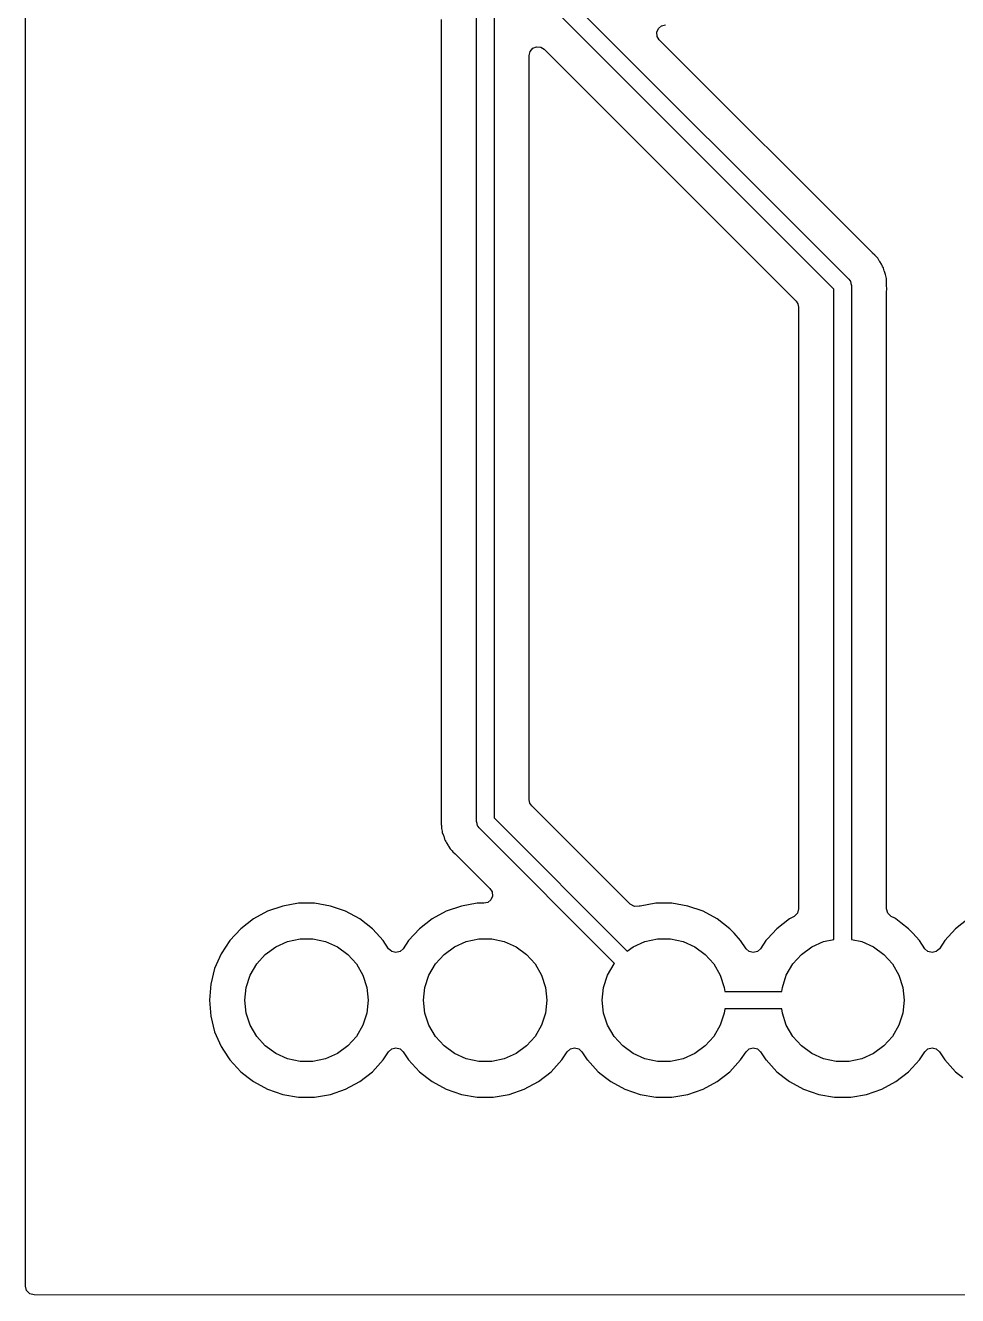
# Model space of a CAD drawing. Extents: x 79.4 to 173.9, y -124.3 to -35.
# Drawn here: x 91.27 to 104.52, y -121.71 to -103.65 of the extents above; entities that cross this region are included whole.
import ezdxf

# ---------------------------------------------------------------- set-up
doc = ezdxf.new("R2010")
doc.units = 0
doc.layers.add('BLACK', color=7, linetype='CONTINUOUS')

msp = doc.modelspace()

# ---------------------------------------------------------------- linework, layer by layer
at = {"layer": 'BLACK', "linetype": 'CONTINUOUS'}
for p, q in [((91.2705, -121.576), (91.2705, -100.847)), ((98.5076, -102.794), (102.975, -107.262)), ((102.762, -107.402), (98.3283, -102.968)), ((97.6817, -114.97), (97.6817, -103.134)), ((97.9317, -103.134), (97.9317, -114.918)), ((97.1812, -103.571), (97.1812, -114.887)), ((100.245, -103.751), (100.267, -103.698)), ((100.25, -103.809), (100.245, -103.751)), ((100.28, -103.858), (100.25, -103.809)), ((100.267, -103.698), (100.311, -103.66)), ((100.311, -103.66), (100.368, -103.647)), ((98.4458, -104.023), (98.4834, -103.979)), ((98.4834, -103.979), (98.5369, -103.957)), ((98.5369, -103.957), (98.5946, -103.962)), ((98.5946, -103.962), (98.6439, -103.992)), ((98.6439, -103.992), (100.44, -105.787)), ((103.304, -106.883), (100.28, -103.858)), ((98.4322, -104.079), (98.4458, -104.023)), ((98.4322, -114.66), (98.4322, -104.079)), ((100.44, -105.787), (102.225, -107.573)), ((103.313, -106.891), (103.304, -106.883)), ((103.346, -106.918), (103.313, -106.891)), ((103.358, -106.935), (103.346, -106.918)), ((103.371, -106.949), (103.358, -106.935)), ((103.385, -106.964), (103.371, -106.949)), ((103.407, -107.001), (103.385, -106.964)), ((103.414, -107.011), (103.407, -107.001)), ((103.439, -107.046), (103.414, -107.011)), ((103.444, -107.059), (103.439, -107.046)), ((103.447, -107.065), (103.444, -107.059)), ((103.455, -107.082), (103.447, -107.065)), ((103.465, -107.1), (103.455, -107.082)), ((103.466, -107.102), (103.465, -107.1)), ((103.478, -107.142), (103.466, -107.102)), ((103.481, -107.153), (103.478, -107.142)), ((103.497, -107.193), (103.481, -107.153)), ((103.5, -107.213), (103.497, -107.193)), ((103.504, -107.232), (103.5, -107.213)), ((103.509, -107.251), (103.504, -107.232)), ((102.762, -116.646), (102.762, -107.402)), ((102.975, -107.262), (102.989, -107.279)), ((102.989, -107.279), (102.992, -107.282)), ((102.992, -107.282), (102.993, -107.285)), ((102.993, -107.285), (102.996, -107.29)), ((102.996, -107.29), (103.003, -107.32)), ((103.003, -107.32), (103.012, -107.35)), ((103.012, -107.35), (103.012, -116.646)), ((103.511, -107.291), (103.509, -107.251)), ((103.511, -107.295), (103.511, -107.291)), ((103.512, -107.307), (103.511, -107.295)), ((103.512, -107.31), (103.512, -107.307)), ((103.512, -107.311), (103.512, -107.31)), ((103.512, -107.338), (103.512, -107.311)), ((103.512, -107.342), (103.512, -107.338)), ((103.514, -107.406), (103.512, -107.342)), ((103.512, -107.433), (103.515, -107.412)), ((103.515, -107.412), (103.514, -107.406)), ((102.225, -107.573), (102.252, -107.613)), ((103.512, -116.209), (103.512, -107.433)), ((102.252, -107.613), (102.261, -107.66)), ((102.261, -107.66), (102.261, -116.209)), ((98.4417, -114.707), (98.4322, -114.66)), ((98.4686, -114.747), (98.4417, -114.707)), ((99.8669, -116.146), (98.4686, -114.747)), ((97.1812, -114.887), (97.179, -114.908)), ((97.179, -114.908), (97.1812, -114.978)), ((97.1812, -114.978), (97.1812, -114.982)), ((97.1812, -114.982), (97.1812, -115.009)), ((97.1812, -115.009), (97.1818, -115.013)), ((97.1818, -115.013), (97.1827, -115.025)), ((97.6905, -115), (97.6817, -114.97)), ((97.697, -115.03), (97.6905, -115)), ((97.9317, -114.918), (99.8252, -116.812)), ((97.1827, -115.025), (97.184, -115.069)), ((97.184, -115.069), (97.1896, -115.088)), ((97.1896, -115.088), (97.1936, -115.107)), ((97.1936, -115.107), (97.1961, -115.127)), ((97.1961, -115.127), (97.2122, -115.167)), ((97.2122, -115.167), (97.2159, -115.178)), ((97.2159, -115.178), (97.2281, -115.22)), ((97.7008, -115.035), (97.697, -115.03)), ((97.7016, -115.038), (97.7008, -115.035)), ((97.705, -115.041), (97.7016, -115.038)), ((97.7184, -115.058), (97.705, -115.041)), ((99.6459, -116.986), (97.7184, -115.058)), ((97.2281, -115.22), (97.2383, -115.238)), ((97.2383, -115.238), (97.2469, -115.255)), ((97.2469, -115.255), (97.2543, -115.274)), ((97.2543, -115.274), (97.2543, -115.274)), ((97.2543, -115.274), (97.2799, -115.309)), ((97.2799, -115.309), (97.2863, -115.319)), ((97.2863, -115.319), (97.3086, -115.356)), ((97.3086, -115.356), (97.3086, -115.356)), ((97.3086, -115.356), (97.3086, -115.356)), ((97.3086, -115.356), (97.3227, -115.371)), ((97.3227, -115.371), (97.3354, -115.385)), ((97.3354, -115.385), (97.3472, -115.402)), ((97.3472, -115.402), (97.3808, -115.429)), ((97.3808, -115.429), (97.3894, -115.437)), ((97.3894, -115.437), (97.8737, -115.922)), ((97.8863, -116.082), (97.8423, -116.12)), ((97.8737, -115.922), (97.9039, -115.971)), ((97.9085, -116.029), (97.8863, -116.082)), ((97.9039, -115.971), (97.9085, -116.029)), ((94.7118, -116.245), (94.5111, -116.353)), ((94.9276, -116.171), (94.7118, -116.245)), ((95.1527, -116.133), (94.9276, -116.171)), ((95.3808, -116.133), (95.1527, -116.133)), ((95.6059, -116.171), (95.3808, -116.133)), ((95.8217, -116.245), (95.6059, -116.171)), ((96.0224, -116.353), (95.8217, -116.245)), ((95.8217, -116.245), (95.8217, -116.245)), ((95.8217, -116.245), (95.8217, -116.245)), ((97.2518, -116.245), (97.0511, -116.353)), ((97.4676, -116.171), (97.2518, -116.245)), ((97.6927, -116.133), (97.4676, -116.171)), ((97.786, -116.133), (97.6927, -116.133)), ((97.8423, -116.12), (97.786, -116.133)), ((99.9266, -116.179), (99.8669, -116.146)), ((99.9948, -116.175), (99.9266, -116.179)), ((100.008, -116.171), (99.9948, -116.175)), ((100.233, -116.133), (100.008, -116.171)), ((100.461, -116.133), (100.233, -116.133)), ((100.686, -116.171), (100.461, -116.133)), ((100.902, -116.245), (100.686, -116.171)), ((101.102, -116.353), (100.902, -116.245)), ((100.902, -116.245), (100.902, -116.245)), ((100.902, -116.245), (100.902, -116.245)), ((102.244, -116.273), (102.196, -116.318)), ((102.261, -116.209), (102.244, -116.273)), ((103.53, -116.273), (103.512, -116.209)), ((103.577, -116.318), (103.53, -116.273)), ((94.5111, -116.353), (94.3311, -116.494)), ((96.2024, -116.494), (96.0224, -116.353)), ((96.0224, -116.353), (96.0224, -116.353)), ((97.0511, -116.353), (96.8711, -116.494)), ((101.282, -116.494), (101.102, -116.353)), ((101.102, -116.353), (101.102, -116.353)), ((102.131, -116.353), (101.951, -116.494)), ((102.196, -116.318), (102.131, -116.353)), ((103.628, -116.345), (103.577, -116.318)), ((103.642, -116.353), (103.628, -116.345)), ((103.713, -116.408), (103.642, -116.353)), ((103.822, -116.494), (103.713, -116.408)), ((104.671, -116.353), (104.491, -116.494)), ((94.3311, -116.494), (94.1765, -116.661)), ((94.996, -116.677), (95.1752, -116.638)), ((95.1752, -116.638), (95.3583, -116.638)), ((95.3583, -116.638), (95.5375, -116.677)), ((96.2631, -116.559), (96.2024, -116.494)), ((96.357, -116.661), (96.2631, -116.559)), ((96.8711, -116.494), (96.7165, -116.661)), ((97.536, -116.677), (97.7152, -116.638)), ((97.7152, -116.638), (97.8983, -116.638)), ((97.8983, -116.638), (98.0775, -116.677)), ((100.076, -116.677), (100.255, -116.638)), ((100.255, -116.638), (100.438, -116.638)), ((100.438, -116.638), (100.618, -116.677)), ((101.343, -116.559), (101.282, -116.494)), ((101.437, -116.661), (101.343, -116.559)), ((101.951, -116.494), (101.817, -116.64)), ((103.883, -116.559), (103.822, -116.494)), ((103.977, -116.661), (103.883, -116.559)), ((104.491, -116.494), (104.337, -116.661)), ((94.1765, -116.661), (94.0517, -116.852)), ((94.6804, -116.859), (94.8286, -116.751)), ((94.8286, -116.751), (94.996, -116.677)), ((95.5375, -116.677), (95.7049, -116.751)), ((95.7049, -116.751), (95.8531, -116.859)), ((96.4329, -116.778), (96.357, -116.661)), ((96.357, -116.661), (96.357, -116.661)), ((96.357, -116.661), (96.357, -116.661)), ((96.4777, -116.819), (96.4329, -116.778)), ((96.5367, -116.834), (96.4777, -116.819)), ((96.5958, -116.819), (96.5367, -116.834)), ((96.6406, -116.778), (96.5958, -116.819)), ((96.7165, -116.661), (96.6406, -116.778)), ((97.2204, -116.859), (97.3686, -116.751)), ((97.3686, -116.751), (97.536, -116.677)), ((98.0775, -116.677), (98.2449, -116.751)), ((98.2449, -116.751), (98.3931, -116.859)), ((99.8252, -116.812), (99.9086, -116.751)), ((99.9086, -116.751), (100.076, -116.677)), ((100.618, -116.677), (100.785, -116.751)), ((100.785, -116.751), (100.933, -116.859)), ((101.513, -116.778), (101.437, -116.661)), ((101.558, -116.819), (101.513, -116.778)), ((101.617, -116.834), (101.558, -116.819)), ((101.676, -116.819), (101.617, -116.834)), ((101.721, -116.778), (101.676, -116.819)), ((101.797, -116.661), (101.721, -116.778)), ((101.817, -116.64), (101.797, -116.661)), ((102.3, -116.859), (102.449, -116.751)), ((102.449, -116.751), (102.616, -116.677)), ((102.616, -116.677), (102.762, -116.646)), ((103.012, -116.646), (103.158, -116.677)), ((103.158, -116.677), (103.325, -116.751)), ((103.325, -116.751), (103.473, -116.859)), ((104.053, -116.778), (103.977, -116.661)), ((103.977, -116.661), (103.977, -116.661)), ((103.977, -116.661), (103.977, -116.661)), ((104.098, -116.819), (104.053, -116.778)), ((104.157, -116.834), (104.098, -116.819)), ((104.216, -116.819), (104.157, -116.834)), ((104.261, -116.778), (104.216, -116.819)), ((104.337, -116.661), (104.261, -116.778)), ((94.0517, -116.852), (93.9601, -117.061)), ((94.4662, -117.154), (94.5578, -116.995)), ((94.5578, -116.995), (94.6804, -116.859)), ((95.8531, -116.859), (95.9757, -116.995)), ((95.9757, -116.995), (96.0673, -117.154)), ((97.0062, -117.154), (97.0978, -116.995)), ((97.0978, -116.995), (97.2204, -116.859)), ((98.3931, -116.859), (98.5157, -116.995)), ((98.5157, -116.995), (98.6073, -117.154)), ((99.5462, -117.154), (99.6378, -116.995)), ((99.6378, -116.995), (99.6459, -116.986)), ((100.933, -116.859), (101.056, -116.995)), ((101.056, -116.995), (101.147, -117.154)), ((102.086, -117.154), (102.178, -116.995)), ((102.178, -116.995), (102.3, -116.859)), ((103.473, -116.859), (103.596, -116.995)), ((103.596, -116.995), (103.687, -117.154)), ((93.9601, -117.061), (93.9041, -117.283)), ((94.4096, -117.328), (94.4662, -117.154)), ((96.0673, -117.154), (96.1239, -117.328)), ((96.9496, -117.328), (97.0062, -117.154)), ((98.6073, -117.154), (98.6639, -117.328)), ((99.4896, -117.328), (99.5462, -117.154)), ((101.147, -117.154), (101.204, -117.328)), ((102.03, -117.328), (102.086, -117.154)), ((103.687, -117.154), (103.744, -117.328)), ((93.9041, -117.283), (93.8852, -117.51)), ((94.3905, -117.51), (94.4096, -117.328)), ((96.1239, -117.328), (96.1431, -117.51)), ((96.9304, -117.51), (96.9496, -117.328)), ((98.6639, -117.328), (98.683, -117.51)), ((99.4704, -117.51), (99.4896, -117.328)), ((101.204, -117.328), (101.21, -117.385)), ((102.024, -117.385), (102.03, -117.328)), ((103.744, -117.328), (103.763, -117.51)), ((93.8852, -117.51), (93.9041, -117.737)), ((94.4096, -117.692), (94.3905, -117.51)), ((96.1431, -117.51), (96.1239, -117.692)), ((96.9496, -117.692), (96.9304, -117.51)), ((98.683, -117.51), (98.6639, -117.692)), ((99.4896, -117.692), (99.4704, -117.51)), ((101.21, -117.385), (102.024, -117.385)), ((103.763, -117.51), (103.744, -117.692)), ((94.4662, -117.866), (94.4096, -117.692)), ((96.1239, -117.692), (96.0673, -117.866)), ((97.0062, -117.866), (96.9496, -117.692)), ((98.6639, -117.692), (98.6073, -117.866)), ((99.5462, -117.866), (99.4896, -117.692)), ((101.204, -117.692), (101.147, -117.866)), ((101.21, -117.635), (101.204, -117.692)), ((102.024, -117.635), (101.21, -117.635)), ((102.03, -117.692), (102.024, -117.635)), ((102.086, -117.866), (102.03, -117.692)), ((103.744, -117.692), (103.687, -117.866)), ((93.9041, -117.737), (93.9601, -117.959)), ((94.5578, -118.025), (94.4662, -117.866)), ((96.0673, -117.866), (95.9757, -118.025)), ((97.0978, -118.025), (97.0062, -117.866)), ((98.6073, -117.866), (98.5157, -118.025)), ((99.6378, -118.025), (99.5462, -117.866)), ((101.147, -117.866), (101.056, -118.025)), ((102.178, -118.025), (102.086, -117.866)), ((103.687, -117.866), (103.596, -118.025)), ((93.9601, -117.959), (94.0517, -118.168)), ((94.6804, -118.161), (94.5578, -118.025)), ((95.9757, -118.025), (95.8531, -118.161)), ((97.2204, -118.161), (97.0978, -118.025)), ((98.5157, -118.025), (98.3931, -118.161)), ((99.7604, -118.161), (99.6378, -118.025)), ((101.056, -118.025), (100.933, -118.161)), ((102.3, -118.161), (102.178, -118.025)), ((103.596, -118.025), (103.473, -118.161)), ((94.0517, -118.168), (94.0874, -118.222)), ((94.0874, -118.222), (94.1765, -118.359)), ((94.8286, -118.269), (94.6804, -118.161)), ((95.8531, -118.161), (95.7049, -118.269)), ((96.357, -118.359), (96.4329, -118.242)), ((96.4329, -118.242), (96.4777, -118.201)), ((96.4777, -118.201), (96.5367, -118.186)), ((96.5367, -118.186), (96.5958, -118.201)), ((96.5958, -118.201), (96.6406, -118.242)), ((96.6406, -118.242), (96.7165, -118.359)), ((97.3686, -118.269), (97.2204, -118.161)), ((98.3931, -118.161), (98.2449, -118.269)), ((98.897, -118.359), (98.9729, -118.242)), ((98.9729, -118.242), (99.0177, -118.201)), ((99.0177, -118.201), (99.0767, -118.186)), ((99.0767, -118.186), (99.1358, -118.201)), ((99.1358, -118.201), (99.1806, -118.242)), ((99.1806, -118.242), (99.2565, -118.359)), ((99.9086, -118.269), (99.7604, -118.161)), ((100.933, -118.161), (100.785, -118.269)), ((101.437, -118.359), (101.513, -118.242)), ((101.513, -118.242), (101.558, -118.201)), ((101.558, -118.201), (101.617, -118.186)), ((101.617, -118.186), (101.676, -118.201)), ((101.676, -118.201), (101.721, -118.242)), ((101.721, -118.242), (101.797, -118.359)), ((102.449, -118.269), (102.3, -118.161)), ((103.473, -118.161), (103.325, -118.269)), ((103.977, -118.359), (104.053, -118.242)), ((104.053, -118.242), (104.098, -118.201)), ((104.098, -118.201), (104.157, -118.186)), ((104.157, -118.186), (104.216, -118.201)), ((104.216, -118.201), (104.261, -118.242)), ((104.261, -118.242), (104.337, -118.359)), ((94.1765, -118.359), (94.1779, -118.36)), ((94.1779, -118.36), (94.3311, -118.526)), ((94.996, -118.343), (94.8286, -118.269)), ((95.1752, -118.381), (94.996, -118.343)), ((95.3583, -118.381), (95.1752, -118.381)), ((95.5375, -118.343), (95.3583, -118.381)), ((95.7049, -118.269), (95.5375, -118.343)), ((96.2024, -118.526), (96.357, -118.359)), ((96.7165, -118.359), (96.7179, -118.36)), ((96.7179, -118.36), (96.8711, -118.526)), ((97.536, -118.343), (97.3686, -118.269)), ((97.7152, -118.381), (97.536, -118.343)), ((97.8983, -118.381), (97.7152, -118.381)), ((98.0775, -118.343), (97.8983, -118.381)), ((98.2449, -118.269), (98.0775, -118.343)), ((98.7424, -118.526), (98.897, -118.359)), ((99.2565, -118.359), (99.2579, -118.36)), ((99.2579, -118.36), (99.4111, -118.526)), ((100.076, -118.343), (99.9086, -118.269)), ((100.255, -118.381), (100.076, -118.343)), ((100.438, -118.381), (100.255, -118.381)), ((100.618, -118.343), (100.438, -118.381)), ((100.785, -118.269), (100.618, -118.343)), ((101.282, -118.526), (101.437, -118.359)), ((101.797, -118.359), (101.798, -118.36)), ((101.798, -118.36), (101.951, -118.526)), ((102.616, -118.343), (102.449, -118.269)), ((102.795, -118.381), (102.616, -118.343)), ((102.978, -118.381), (102.795, -118.381)), ((103.158, -118.343), (102.978, -118.381)), ((103.325, -118.269), (103.158, -118.343)), ((103.822, -118.526), (103.977, -118.359)), ((104.337, -118.359), (104.338, -118.36)), ((104.338, -118.36), (104.491, -118.526)), ((94.3311, -118.526), (94.435, -118.607)), ((94.435, -118.607), (94.5111, -118.667)), ((96.0224, -118.667), (96.2024, -118.526)), ((96.8711, -118.526), (96.975, -118.607)), ((96.975, -118.607), (97.0511, -118.667)), ((98.5624, -118.667), (98.7424, -118.526)), ((99.4111, -118.526), (99.515, -118.607)), ((99.515, -118.607), (99.5911, -118.667)), ((101.102, -118.667), (101.282, -118.526)), ((101.951, -118.526), (102.055, -118.607)), ((102.055, -118.607), (102.131, -118.667)), ((103.642, -118.667), (103.822, -118.526)), ((104.491, -118.526), (104.595, -118.607)), ((94.5111, -118.667), (94.7118, -118.775)), ((94.7118, -118.775), (94.9276, -118.849)), ((95.6059, -118.849), (95.8217, -118.775)), ((95.8217, -118.775), (96.0224, -118.667)), ((97.0511, -118.667), (97.2518, -118.775)), ((97.2518, -118.775), (97.4676, -118.849)), ((98.1459, -118.849), (98.3617, -118.775)), ((98.3617, -118.775), (98.5624, -118.667)), ((99.5911, -118.667), (99.7918, -118.775)), ((99.7918, -118.775), (100.008, -118.849)), ((100.686, -118.849), (100.902, -118.775)), ((100.902, -118.775), (101.102, -118.667)), ((102.131, -118.667), (102.332, -118.775)), ((102.332, -118.775), (102.548, -118.849)), ((103.226, -118.849), (103.442, -118.775)), ((103.442, -118.775), (103.642, -118.667)), ((94.9276, -118.849), (95.1527, -118.887)), ((95.1527, -118.887), (95.3808, -118.887)), ((95.3808, -118.887), (95.6059, -118.849)), ((97.4676, -118.849), (97.6927, -118.887)), ((97.6927, -118.887), (97.9208, -118.887)), ((97.9208, -118.887), (98.1459, -118.849)), ((100.008, -118.849), (100.233, -118.887)), ((100.233, -118.887), (100.461, -118.887)), ((100.461, -118.887), (100.686, -118.849)), ((102.548, -118.849), (102.773, -118.887)), ((102.773, -118.887), (103.001, -118.887)), ((103.001, -118.887), (103.226, -118.849)), ((91.2871, -121.638), (91.2705, -121.576)), ((91.3325, -121.683), (91.2871, -121.638)), ((91.3945, -121.7), (91.3325, -121.683)), ((137.89, -121.709), (91.3945, -121.7))]:
    msp.add_line(p, q, dxfattribs=at)

doc.saveas('drawing.dxf')
